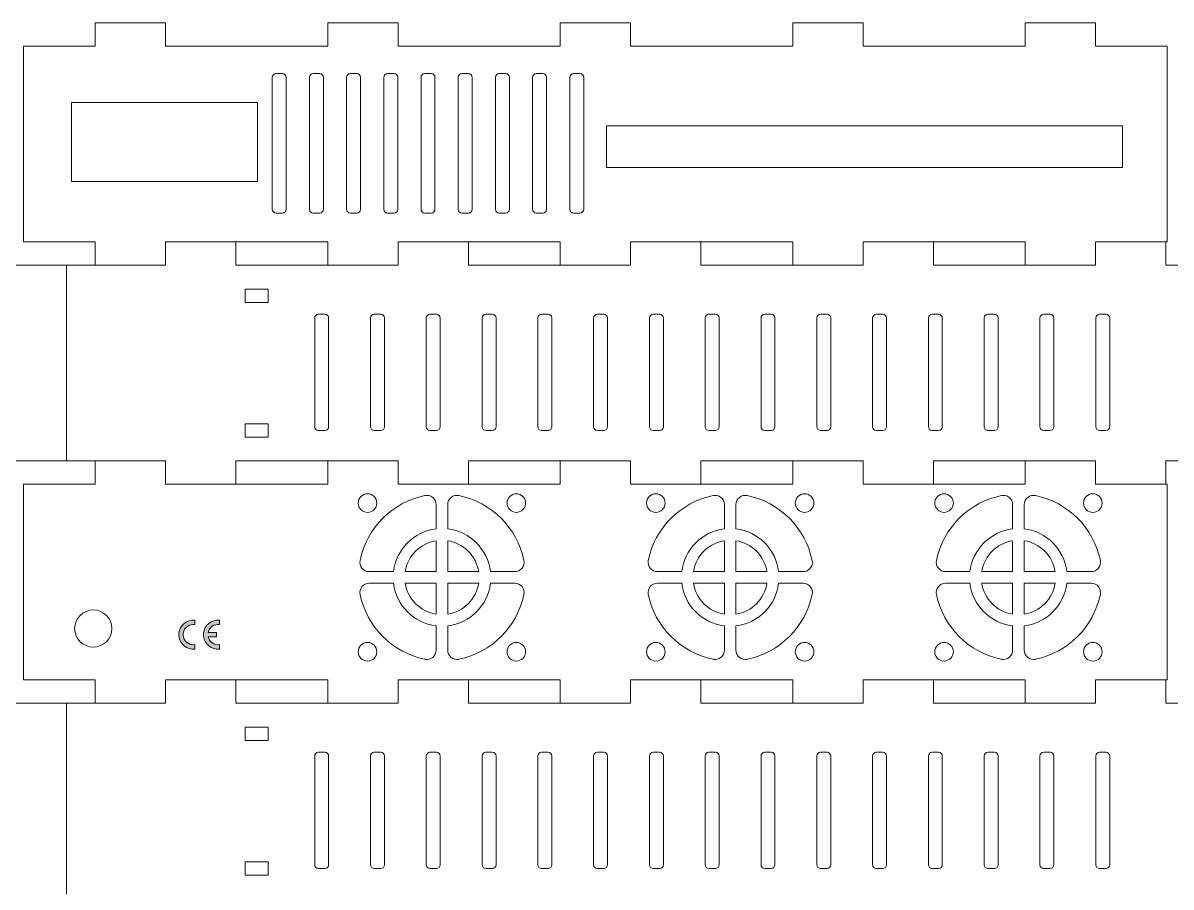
# Model space of a CAD drawing. Header units: millimetres. Extents: x -57 to 711, y 261 to 643.
# Drawn here: x 196 to 443, y 456.7 to 642.6 of the extents above; entities that cross this region are included whole.
import ezdxf

# ---------------------------------------------------------------- set-up
doc = ezdxf.new("R2010")
doc.units = ezdxf.units.MM
doc.layers.add('1', color=1, linetype='Continuous', lineweight=5)
doc.layers.add('2', color=5, linetype='Continuous', lineweight=5)

msp = doc.modelspace()

# ---------------------------------------------------------------- hatches: boundary and pattern name
at = {"lineweight": 0}
h = msp.add_hatch(color=7, dxfattribs=at)
h.dxf.hatch_style = 2
edge = h.paths.add_edge_path()
edge.add_spline(control_points=[(232.98, 514.11), (232.98, 514.11), (232.98, 513.17), (232.98, 513.17), (231.79, 513.34), (230.68, 512.51), (230.5, 511.31), (230.33, 510.11), (231.16, 509), (232.36, 508.83), (232.57, 508.8), (232.78, 508.8), (232.98, 508.83), (232.98, 508.83), (232.98, 507.88), (232.98, 507.88), (231.26, 507.71), (229.73, 508.96), (229.56, 510.68), (229.38, 512.4), (230.64, 513.94), (232.36, 514.11), (232.57, 514.13), (232.78, 514.13), (232.98, 514.11)], knot_values=[0, 0, 0, 0, 1, 1, 1, 2, 2, 2, 3, 3, 3, 4, 4, 4, 5, 5, 5, 6, 6, 6, 7, 7, 7, 8, 8, 8, 8], degree=3, periodic=0)
h = msp.add_hatch(color=7, dxfattribs=at)
h.dxf.hatch_style = 2
edge = h.paths.add_edge_path()
edge.add_spline(control_points=[(235.85, 511.47), (236.1, 512.59), (237.17, 513.33), (238.31, 513.17), (238.31, 513.17), (238.31, 514.11), (238.31, 514.11), (236.59, 514.28), (235.05, 513.03), (234.88, 511.31), (234.71, 509.59), (235.96, 508.05), (237.68, 507.88), (237.89, 507.86), (238.1, 507.86), (238.31, 507.88), (238.31, 507.88), (238.31, 508.83), (238.31, 508.83), (237.17, 508.66), (236.1, 509.41), (235.85, 510.53), (235.85, 510.53), (237.68, 510.53), (237.68, 510.53), (237.68, 510.53), (237.68, 511.47), (237.68, 511.47), (237.68, 511.47), (235.85, 511.47), (235.85, 511.47), (235.85, 511.47), (235.85, 511.47), (235.85, 511.47)], knot_values=[0, 0, 0, 0, 1, 1, 1, 2, 2, 2, 3, 3, 3, 4, 4, 4, 5, 5, 5, 6, 6, 6, 7, 7, 7, 8, 8, 8, 9, 9, 9, 10, 10, 10, 11, 11, 11, 11], degree=3, periodic=0)

# ---------------------------------------------------------------- linework, layer by layer
at = {"layer": '1', "lineweight": 5}
for p, q in [((211.59, 642.62), (211.59, 637.62)), ((226.72, 642.62), (211.59, 642.62)), ((226.72, 637.62), (226.72, 642.62)), ((276.72, 642.62), (261.59, 642.62)), ((261.59, 642.62), (261.59, 637.62)), ((276.72, 637.62), (276.72, 642.62)), ((326.72, 642.62), (311.59, 642.62)), ((311.59, 642.62), (311.59, 637.62)), ((326.72, 637.62), (326.72, 642.62)), ((376.72, 642.62), (361.59, 642.62)), ((361.59, 642.62), (361.59, 637.62)), ((376.72, 637.62), (376.72, 642.62)), ((426.72, 642.62), (411.59, 642.62)), ((411.59, 642.62), (411.59, 637.62)), ((426.72, 637.62), (426.72, 642.62)), ((211.59, 637.62), (196.15, 637.62)), ((196.15, 637.62), (196.15, 595.49)), ((261.59, 637.62), (226.72, 637.62)), ((311.59, 637.62), (276.72, 637.62)), ((361.59, 637.62), (326.72, 637.62)), ((411.59, 637.62), (376.72, 637.62)), ((442.15, 637.62), (426.72, 637.62)), ((442.15, 595.49), (442.15, 637.62)), ((196.15, 595.49), (211.59, 595.49)), ((211.59, 595.49), (211.59, 590.49)), ((226.72, 590.49), (226.72, 595.49)), ((226.72, 595.49), (261.59, 595.49)), ((241.85, 590.49), (241.85, 595.49)), ((261.59, 595.49), (261.59, 590.49)), ((276.72, 590.49), (276.72, 595.49)), ((276.72, 595.49), (311.59, 595.49)), ((291.85, 590.49), (291.85, 595.49)), ((311.59, 595.49), (311.59, 595.49)), ((311.59, 595.49), (311.59, 590.49)), ((326.72, 590.49), (326.72, 595.49)), ((326.72, 595.49), (361.59, 595.49)), ((341.85, 590.49), (341.85, 595.49)), ((361.59, 595.49), (361.59, 590.49)), ((376.72, 595.49), (376.72, 590.49)), ((376.72, 595.49), (411.59, 595.49)), ((391.85, 590.49), (391.85, 595.49)), ((411.59, 595.49), (411.59, 590.49)), ((426.72, 590.49), (426.72, 595.49)), ((426.72, 595.49), (442.15, 595.49)), ((441.85, 590.49), (441.85, 595.49)), ((226.72, 590.49), (188.99, 590.49)), ((205.42, 590.49), (205.42, 548.36)), ((276.72, 590.49), (241.85, 590.49)), ((326.72, 590.49), (291.85, 590.49)), ((376.72, 590.49), (341.85, 590.49)), ((426.72, 590.49), (391.85, 590.49)), ((479.58, 590.49), (441.85, 590.49)), ((188.99, 548.36), (226.72, 548.36)), ((211.59, 548.36), (211.59, 543.36)), ((226.72, 543.36), (226.72, 548.36)), ((241.85, 543.36), (241.85, 548.36)), ((241.85, 548.36), (276.72, 548.36)), ((261.59, 548.36), (261.59, 543.36)), ((276.72, 543.36), (276.72, 548.36)), ((291.85, 543.36), (291.85, 548.36)), ((291.85, 548.36), (326.72, 548.36)), ((311.59, 548.36), (311.59, 543.36)), ((326.72, 543.36), (326.72, 548.36)), ((341.85, 543.36), (341.85, 548.36)), ((341.85, 548.36), (376.72, 548.36)), ((361.59, 548.36), (361.59, 543.36)), ((376.72, 543.36), (376.72, 548.36)), ((391.85, 543.36), (391.85, 548.36)), ((391.85, 548.36), (426.72, 548.36)), ((411.59, 548.36), (411.59, 543.36)), ((426.72, 543.36), (426.72, 548.36)), ((441.85, 543.36), (441.85, 548.36)), ((441.85, 548.36), (479.58, 548.36)), ((211.59, 543.36), (196.15, 543.36)), ((196.15, 543.36), (196.15, 501.23)), ((261.59, 543.36), (226.72, 543.36)), ((311.59, 543.36), (276.72, 543.36)), ((361.59, 543.36), (326.72, 543.36)), ((411.59, 543.36), (376.72, 543.36)), ((442.15, 543.36), (426.72, 543.36)), ((442.15, 501.23), (442.15, 543.36)), ((196.15, 501.23), (211.59, 501.23)), ((211.59, 501.23), (211.59, 496.23)), ((226.72, 496.23), (226.72, 501.23)), ((226.72, 501.23), (261.59, 501.23)), ((241.85, 496.23), (241.85, 501.23)), ((261.59, 501.23), (261.59, 496.23)), ((276.72, 496.23), (276.72, 501.23)), ((276.72, 501.23), (311.59, 501.23)), ((291.85, 496.23), (291.85, 501.23)), ((311.59, 501.23), (311.59, 496.23)), ((326.72, 496.23), (326.72, 501.23)), ((326.72, 501.23), (361.59, 501.23)), ((341.85, 496.23), (341.85, 501.23)), ((361.59, 501.23), (361.59, 496.23)), ((376.72, 501.23), (376.72, 496.23)), ((376.72, 501.23), (411.59, 501.23)), ((391.85, 496.23), (391.85, 501.23)), ((411.59, 501.23), (411.59, 496.23)), ((426.72, 496.23), (426.72, 501.23)), ((426.72, 501.23), (442.15, 501.23)), ((441.85, 496.23), (441.85, 501.23)), ((226.72, 496.23), (188.99, 496.23)), ((205.42, 496.23), (205.42, 454.1)), ((276.72, 496.23), (241.85, 496.23)), ((326.72, 496.23), (291.85, 496.23)), ((376.72, 496.23), (341.85, 496.23)), ((426.72, 496.23), (391.85, 496.23)), ((479.58, 496.23), (441.85, 496.23))]:
    msp.add_line(p, q, dxfattribs=at)
at = {"layer": '1', "color": 1, "lineweight": 5}
for p, q in [((249.65, 630.91), (249.65, 630.91)), ((249.65, 602.51), (249.65, 630.91)), ((250.45, 631.71), (250.45, 631.71)), ((250.45, 631.71), (251.85, 631.71)), ((251.85, 631.71), (251.85, 631.71)), ((252.65, 630.91), (252.65, 602.51)), ((257.65, 630.91), (257.65, 630.91)), ((257.65, 602.51), (257.65, 630.91)), ((258.45, 631.71), (258.45, 631.71)), ((258.45, 631.71), (259.85, 631.71)), ((259.85, 631.71), (259.85, 631.71)), ((260.65, 630.91), (260.65, 630.91)), ((260.65, 630.91), (260.65, 602.51)), ((265.65, 630.91), (265.65, 630.91)), ((265.65, 602.51), (265.65, 630.91)), ((266.45, 631.71), (266.45, 631.71)), ((266.45, 631.71), (267.85, 631.71)), ((268.65, 630.91), (268.65, 630.91)), ((268.65, 630.91), (268.65, 602.51)), ((273.65, 630.91), (273.65, 630.91)), ((273.65, 602.51), (273.65, 630.91)), ((274.45, 631.71), (275.85, 631.71)), ((275.85, 631.71), (275.85, 631.71)), ((276.65, 630.91), (276.65, 630.91)), ((276.65, 630.91), (276.65, 602.51)), ((281.65, 630.91), (281.65, 630.91)), ((281.65, 602.51), (281.65, 630.91)), ((282.45, 631.71), (282.45, 631.71)), ((282.45, 631.71), (283.85, 631.71)), ((283.85, 631.71), (283.85, 631.71)), ((284.65, 630.91), (284.65, 602.51)), ((289.65, 630.91), (289.65, 630.91)), ((289.65, 602.51), (289.65, 630.91)), ((290.45, 631.71), (291.85, 631.71)), ((291.85, 631.71), (291.85, 631.71)), ((292.65, 630.91), (292.65, 630.91)), ((292.65, 630.91), (292.65, 602.51)), ((297.65, 602.51), (297.65, 630.91)), ((298.45, 631.71), (299.85, 631.71)), ((300.65, 630.91), (300.65, 602.51)), ((305.65, 602.51), (305.65, 630.91)), ((306.45, 631.71), (306.45, 631.71)), ((306.45, 631.71), (307.85, 631.71)), ((308.65, 630.91), (308.65, 602.51)), ((313.65, 602.51), (313.65, 630.91)), ((314.45, 631.71), (314.45, 631.71)), ((314.45, 631.71), (315.85, 631.71)), ((316.65, 630.91), (316.65, 630.91)), ((316.65, 630.91), (316.65, 602.51)), ((206.45, 608.49), (206.45, 625.49)), ((206.45, 625.49), (246.45, 625.49)), ((246.45, 625.49), (246.45, 608.49)), ((321.55, 611.49), (321.55, 620.49)), ((321.55, 620.49), (432.55, 620.49)), ((432.55, 620.49), (432.55, 611.49)), ((432.55, 611.49), (321.55, 611.49)), ((246.45, 608.49), (206.45, 608.49)), ((251.85, 601.71), (250.45, 601.71)), ((252.65, 602.51), (252.65, 602.51)), ((259.85, 601.71), (258.45, 601.71)), ((258.45, 601.71), (258.45, 601.71)), ((260.65, 602.51), (260.65, 602.51)), ((267.85, 601.71), (266.45, 601.71)), ((266.45, 601.71), (266.45, 601.71)), ((267.85, 601.71), (267.85, 601.71)), ((268.65, 602.51), (268.65, 602.51)), ((275.85, 601.71), (274.45, 601.71)), ((275.85, 601.71), (275.85, 601.71)), ((283.85, 601.71), (282.45, 601.71)), ((282.45, 601.71), (282.45, 601.71)), ((291.85, 601.71), (290.45, 601.71)), ((290.45, 601.71), (290.45, 601.71)), ((291.85, 601.71), (291.85, 601.71)), ((292.65, 602.51), (292.65, 602.51)), ((299.85, 601.71), (298.45, 601.71)), ((298.45, 601.71), (298.45, 601.71)), ((307.85, 601.71), (306.45, 601.71)), ((306.45, 601.71), (306.45, 601.71)), ((315.85, 601.71), (314.45, 601.71)), ((243.8, 585.36), (248.77, 585.36)), ((243.8, 582.49), (243.8, 585.36)), ((248.77, 585.36), (248.77, 582.49)), ((248.77, 582.49), (243.8, 582.49)), ((258.78, 555.73), (258.78, 579.13)), ((258.78, 579.13), (258.78, 579.13)), ((259.58, 579.93), (260.98, 579.93)), ((261.78, 579.13), (261.78, 579.13)), ((261.78, 579.13), (261.78, 555.73)), ((270.78, 555.73), (270.78, 579.13)), ((271.58, 579.93), (271.58, 579.93)), ((271.58, 579.93), (272.98, 579.93)), ((273.78, 579.13), (273.78, 579.13)), ((273.78, 579.13), (273.78, 555.73)), ((282.78, 555.73), (282.78, 579.13)), ((283.58, 579.93), (284.98, 579.93)), ((285.78, 579.13), (285.78, 555.73)), ((294.78, 555.73), (294.78, 579.13)), ((294.78, 579.13), (294.78, 579.13)), ((295.58, 579.93), (295.58, 579.93)), ((295.58, 579.93), (296.98, 579.93)), ((296.98, 579.93), (296.98, 579.93)), ((297.78, 579.13), (297.78, 555.73)), ((306.78, 555.73), (306.78, 579.13)), ((307.58, 579.93), (308.98, 579.93)), ((309.78, 579.13), (309.78, 579.13)), ((309.78, 579.13), (309.78, 555.73)), ((318.78, 555.73), (318.78, 579.13)), ((318.78, 579.13), (318.78, 579.13)), ((319.58, 579.93), (320.98, 579.93)), ((321.78, 579.13), (321.78, 579.13)), ((321.78, 579.13), (321.78, 555.73)), ((330.78, 555.73), (330.78, 579.13)), ((331.58, 579.93), (332.98, 579.93)), ((333.78, 579.13), (333.78, 555.73)), ((342.78, 555.73), (342.78, 579.13)), ((343.58, 579.93), (344.98, 579.93)), ((345.78, 579.13), (345.78, 555.73)), ((354.78, 555.73), (354.78, 579.13)), ((354.78, 579.13), (354.78, 579.13)), ((355.58, 579.93), (356.98, 579.93)), ((357.78, 579.13), (357.78, 579.13)), ((357.78, 579.13), (357.78, 555.73)), ((366.78, 555.73), (366.78, 579.13)), ((367.58, 579.93), (368.98, 579.93)), ((368.98, 579.93), (368.98, 579.93)), ((369.78, 579.13), (369.78, 579.13)), ((369.78, 579.13), (369.78, 555.73)), ((378.78, 555.73), (378.78, 579.13)), ((378.78, 579.13), (378.78, 579.13)), ((379.58, 579.93), (380.98, 579.93)), ((381.78, 579.13), (381.78, 579.13)), ((381.78, 579.13), (381.78, 555.73)), ((390.78, 555.73), (390.78, 579.13)), ((390.78, 579.13), (390.78, 579.13)), ((391.58, 579.93), (391.58, 579.93)), ((391.58, 579.93), (392.98, 579.93)), ((392.98, 579.93), (392.98, 579.93)), ((393.78, 579.13), (393.78, 555.73)), ((402.78, 555.73), (402.78, 579.13)), ((403.58, 579.93), (403.58, 579.93)), ((403.58, 579.93), (404.98, 579.93)), ((404.98, 579.93), (404.98, 579.93)), ((405.78, 579.13), (405.78, 555.73)), ((414.78, 555.73), (414.78, 579.13)), ((414.78, 579.13), (414.78, 579.13)), ((415.58, 579.93), (416.98, 579.93)), ((417.78, 579.13), (417.78, 579.13)), ((417.78, 579.13), (417.78, 555.73)), ((426.78, 555.73), (426.78, 579.13)), ((427.58, 579.93), (427.58, 579.93)), ((427.58, 579.93), (428.98, 579.93)), ((428.98, 579.93), (428.98, 579.93)), ((429.78, 579.13), (429.78, 579.13)), ((429.78, 579.13), (429.78, 555.73)), ((243.8, 556.36), (248.77, 556.36)), ((243.8, 553.49), (243.8, 556.36)), ((248.77, 556.36), (248.77, 553.49)), ((258.78, 555.73), (258.78, 555.73)), ((294.78, 555.73), (294.78, 555.73)), ((354.78, 555.73), (354.78, 555.73)), ((378.78, 555.73), (378.78, 555.73)), ((414.78, 555.73), (414.78, 555.73)), ((248.77, 553.49), (243.8, 553.49)), ((260.98, 554.93), (259.58, 554.93)), ((259.58, 554.93), (259.58, 554.93)), ((260.98, 554.93), (260.98, 554.93)), ((272.98, 554.93), (271.58, 554.93)), ((284.98, 554.93), (283.58, 554.93)), ((284.98, 554.93), (284.98, 554.93)), ((296.98, 554.93), (295.58, 554.93)), ((295.58, 554.93), (295.58, 554.93)), ((296.98, 554.93), (296.98, 554.93)), ((308.98, 554.93), (307.58, 554.93)), ((307.58, 554.93), (307.58, 554.93)), ((320.98, 554.93), (319.58, 554.93)), ((319.58, 554.93), (319.58, 554.93)), ((332.98, 554.93), (331.58, 554.93)), ((331.58, 554.93), (331.58, 554.93)), ((332.98, 554.93), (332.98, 554.93)), ((344.98, 554.93), (343.58, 554.93)), ((356.98, 554.93), (355.58, 554.93)), ((368.98, 554.93), (367.58, 554.93)), ((367.58, 554.93), (367.58, 554.93)), ((368.98, 554.93), (368.98, 554.93)), ((380.98, 554.93), (379.58, 554.93)), ((392.98, 554.93), (391.58, 554.93)), ((404.98, 554.93), (403.58, 554.93)), ((404.98, 554.93), (404.98, 554.93)), ((416.98, 554.93), (415.58, 554.93)), ((415.58, 554.93), (415.58, 554.93)), ((416.98, 554.93), (416.98, 554.93)), ((428.98, 554.93), (427.58, 554.93)), ((427.58, 554.93), (427.58, 554.93)), ((282.5, 540.92), (282.5, 540.92)), ((289.81, 540.92), (289.81, 540.92)), ((351.81, 540.92), (351.81, 540.92)), ((406.5, 540.92), (406.5, 540.92)), ((413.81, 540.92), (413.81, 540.92)), ((284.9, 538.96), (284.9, 538.96)), ((284.9, 538.96), (284.9, 533.72)), ((287.4, 533.72), (287.4, 538.96)), ((346.9, 538.96), (346.9, 538.96)), ((346.9, 538.96), (346.9, 533.72)), ((349.4, 533.72), (349.4, 538.96)), ((408.9, 538.96), (408.9, 538.96)), ((408.9, 538.96), (408.9, 533.72)), ((411.4, 533.72), (411.4, 538.96)), ((284.9, 533.72), (284.9, 533.72)), ((287.4, 533.72), (287.4, 533.72)), ((349.4, 533.72), (349.4, 533.72)), ((408.9, 533.72), (408.9, 533.72)), ((411.4, 533.72), (411.4, 533.72)), ((284.9, 524.55), (284.9, 531.2)), ((287.4, 531.2), (287.4, 524.55)), ((346.9, 524.55), (346.9, 531.2)), ((346.9, 531.2), (346.9, 531.2)), ((349.4, 531.2), (349.4, 524.55)), ((349.4, 531.2), (349.4, 531.2)), ((408.9, 524.55), (408.9, 531.2)), ((408.9, 531.2), (408.9, 531.2)), ((411.4, 531.2), (411.4, 524.55)), ((411.4, 531.2), (411.4, 531.2)), ((268.53, 526.95), (268.53, 526.95)), ((303.78, 526.95), (303.78, 526.95)), ((330.53, 526.95), (330.53, 526.95)), ((365.78, 526.95), (365.78, 526.95)), ((392.53, 526.95), (392.53, 526.95)), ((275.73, 524.55), (270.49, 524.55)), ((278.25, 524.55), (284.9, 524.55)), ((278.25, 524.55), (278.25, 524.55)), ((287.4, 524.55), (294.05, 524.55)), ((294.05, 524.55), (294.05, 524.55)), ((301.82, 524.55), (296.58, 524.55)), ((296.58, 524.55), (296.58, 524.55)), ((337.73, 524.55), (332.49, 524.55)), ((337.73, 524.55), (337.73, 524.55)), ((340.25, 524.55), (346.9, 524.55)), ((349.4, 524.55), (356.05, 524.55)), ((356.05, 524.55), (356.05, 524.55)), ((363.82, 524.55), (358.58, 524.55)), ((358.58, 524.55), (358.58, 524.55)), ((399.73, 524.55), (394.49, 524.55)), ((399.73, 524.55), (399.73, 524.55)), ((402.25, 524.55), (408.9, 524.55)), ((402.25, 524.55), (402.25, 524.55)), ((411.4, 524.55), (418.05, 524.55)), ((418.05, 524.55), (418.05, 524.55)), ((425.82, 524.55), (420.58, 524.55)), ((420.58, 524.55), (420.58, 524.55)), ((425.82, 524.55), (425.82, 524.55)), ((270.49, 522.05), (275.73, 522.05)), ((275.73, 522.05), (275.73, 522.05)), ((284.9, 522.05), (278.25, 522.05)), ((278.25, 522.05), (278.25, 522.05)), ((284.9, 515.4), (284.9, 522.05)), ((294.05, 522.05), (287.4, 522.05)), ((287.4, 522.05), (287.4, 515.4)), ((296.58, 522.05), (296.58, 522.05)), ((296.58, 522.05), (301.82, 522.05)), ((301.82, 522.05), (301.82, 522.05)), ((332.49, 522.05), (337.73, 522.05)), ((337.73, 522.05), (337.73, 522.05)), ((346.9, 522.05), (340.25, 522.05)), ((340.25, 522.05), (340.25, 522.05)), ((346.9, 515.4), (346.9, 522.05)), ((356.05, 522.05), (349.4, 522.05)), ((349.4, 522.05), (349.4, 515.4)), ((358.58, 522.05), (363.82, 522.05)), ((394.49, 522.05), (399.73, 522.05)), ((399.73, 522.05), (399.73, 522.05)), ((408.9, 522.05), (402.25, 522.05)), ((402.25, 522.05), (402.25, 522.05)), ((408.9, 515.4), (408.9, 522.05)), ((418.05, 522.05), (411.4, 522.05)), ((411.4, 522.05), (411.4, 515.4)), ((418.05, 522.05), (418.05, 522.05)), ((420.58, 522.05), (420.58, 522.05)), ((420.58, 522.05), (425.82, 522.05)), ((268.53, 519.64), (268.53, 519.64)), ((303.78, 519.64), (303.78, 519.64)), ((330.53, 519.64), (330.53, 519.64)), ((365.78, 519.64), (365.78, 519.64)), ((392.53, 519.64), (392.53, 519.64)), ((427.78, 519.64), (427.78, 519.64)), ((284.9, 515.4), (284.9, 515.4)), ((287.4, 515.4), (287.4, 515.4)), ((346.9, 515.4), (346.9, 515.4)), ((411.4, 515.4), (411.4, 515.4)), ((284.9, 512.87), (284.9, 507.63)), ((287.4, 507.63), (287.4, 512.87)), ((346.9, 512.87), (346.9, 507.63)), ((349.4, 507.63), (349.4, 512.87)), ((349.4, 512.87), (349.4, 512.87)), ((408.9, 512.87), (408.9, 512.87)), ((408.9, 512.87), (408.9, 507.63)), ((411.4, 507.63), (411.4, 512.87)), ((411.4, 512.87), (411.4, 512.87)), ((284.9, 507.63), (284.9, 507.63)), ((346.9, 507.63), (346.9, 507.63)), ((408.9, 507.63), (408.9, 507.63)), ((282.5, 505.67), (282.5, 505.67)), ((344.5, 505.67), (344.5, 505.67)), ((351.81, 505.67), (351.81, 505.67)), ((413.81, 505.67), (413.81, 505.67)), ((243.8, 491.1), (248.77, 491.1)), ((243.8, 488.23), (243.8, 491.1)), ((248.77, 491.1), (248.77, 488.23)), ((248.77, 488.23), (243.8, 488.23)), ((258.78, 461.47), (258.78, 484.87)), ((258.78, 484.87), (258.78, 484.87)), ((259.58, 485.67), (259.58, 485.67)), ((259.58, 485.67), (260.98, 485.67)), ((260.98, 485.67), (260.98, 485.67)), ((261.78, 484.87), (261.78, 484.87)), ((261.78, 484.87), (261.78, 461.47)), ((270.78, 461.47), (270.78, 484.87)), ((271.58, 485.67), (271.58, 485.67)), ((271.58, 485.67), (272.98, 485.67)), ((272.98, 485.67), (272.98, 485.67)), ((273.78, 484.87), (273.78, 484.87)), ((273.78, 484.87), (273.78, 461.47)), ((282.78, 461.47), (282.78, 484.87)), ((283.58, 485.67), (284.98, 485.67)), ((285.78, 484.87), (285.78, 461.47)), ((294.78, 461.47), (294.78, 484.87)), ((294.78, 484.87), (294.78, 484.87)), ((295.58, 485.67), (295.58, 485.67)), ((295.58, 485.67), (296.98, 485.67)), ((296.98, 485.67), (296.98, 485.67)), ((297.78, 484.87), (297.78, 484.87)), ((297.78, 484.87), (297.78, 461.47)), ((306.78, 461.47), (306.78, 484.87)), ((307.58, 485.67), (308.98, 485.67)), ((308.98, 485.67), (308.98, 485.67)), ((309.78, 484.87), (309.78, 484.87)), ((309.78, 484.87), (309.78, 461.47)), ((318.78, 461.47), (318.78, 484.87)), ((318.78, 484.87), (318.78, 484.87)), ((319.58, 485.67), (319.58, 485.67)), ((319.58, 485.67), (320.98, 485.67)), ((321.78, 484.87), (321.78, 461.47)), ((330.78, 461.47), (330.78, 484.87)), ((331.58, 485.67), (332.98, 485.67)), ((333.78, 484.87), (333.78, 461.47)), ((342.78, 461.47), (342.78, 484.87)), ((343.58, 485.67), (343.58, 485.67)), ((343.58, 485.67), (344.98, 485.67)), ((344.98, 485.67), (344.98, 485.67)), ((345.78, 484.87), (345.78, 461.47)), ((354.78, 461.47), (354.78, 484.87)), ((354.78, 484.87), (354.78, 484.87)), ((355.58, 485.67), (355.58, 485.67)), ((355.58, 485.67), (356.98, 485.67)), ((357.78, 484.87), (357.78, 484.87)), ((357.78, 484.87), (357.78, 461.47)), ((366.78, 461.47), (366.78, 484.87)), ((367.58, 485.67), (368.98, 485.67)), ((369.78, 484.87), (369.78, 484.87)), ((369.78, 484.87), (369.78, 461.47)), ((378.78, 461.47), (378.78, 484.87)), ((378.78, 484.87), (378.78, 484.87)), ((379.58, 485.67), (380.98, 485.67)), ((381.78, 484.87), (381.78, 484.87)), ((381.78, 484.87), (381.78, 461.47)), ((390.78, 461.47), (390.78, 484.87)), ((390.78, 484.87), (390.78, 484.87)), ((391.58, 485.67), (391.58, 485.67)), ((391.58, 485.67), (392.98, 485.67)), ((392.98, 485.67), (392.98, 485.67)), ((393.78, 484.87), (393.78, 461.47)), ((402.78, 461.47), (402.78, 484.87)), ((403.58, 485.67), (404.98, 485.67)), ((405.78, 484.87), (405.78, 461.47)), ((414.78, 461.47), (414.78, 484.87)), ((414.78, 484.87), (414.78, 484.87)), ((415.58, 485.67), (415.58, 485.67)), ((415.58, 485.67), (416.98, 485.67)), ((416.98, 485.67), (416.98, 485.67)), ((417.78, 484.87), (417.78, 484.87)), ((417.78, 484.87), (417.78, 461.47)), ((426.78, 461.47), (426.78, 484.87)), ((427.58, 485.67), (427.58, 485.67)), ((427.58, 485.67), (428.98, 485.67)), ((428.98, 485.67), (428.98, 485.67)), ((429.78, 484.87), (429.78, 484.87)), ((429.78, 484.87), (429.78, 461.47)), ((243.8, 462.1), (248.77, 462.1)), ((243.8, 459.23), (243.8, 462.1)), ((248.77, 462.1), (248.77, 459.23)), ((258.78, 461.47), (258.78, 461.47)), ((260.98, 460.67), (259.58, 460.67)), ((272.98, 460.67), (271.58, 460.67)), ((284.98, 460.67), (283.58, 460.67)), ((284.98, 460.67), (284.98, 460.67)), ((294.78, 461.47), (294.78, 461.47)), ((296.98, 460.67), (295.58, 460.67)), ((295.58, 460.67), (295.58, 460.67)), ((296.98, 460.67), (296.98, 460.67)), ((308.98, 460.67), (307.58, 460.67)), ((307.58, 460.67), (307.58, 460.67)), ((320.98, 460.67), (319.58, 460.67)), ((319.58, 460.67), (319.58, 460.67)), ((332.98, 460.67), (331.58, 460.67)), ((331.58, 460.67), (331.58, 460.67)), ((332.98, 460.67), (332.98, 460.67)), ((344.98, 460.67), (343.58, 460.67)), ((343.58, 460.67), (343.58, 460.67)), ((344.98, 460.67), (344.98, 460.67)), ((354.78, 461.47), (354.78, 461.47)), ((356.98, 460.67), (355.58, 460.67)), ((356.98, 460.67), (356.98, 460.67)), ((368.98, 460.67), (367.58, 460.67)), ((378.78, 461.47), (378.78, 461.47)), ((380.98, 460.67), (379.58, 460.67)), ((379.58, 460.67), (379.58, 460.67)), ((380.98, 460.67), (380.98, 460.67)), ((392.98, 460.67), (391.58, 460.67)), ((391.58, 460.67), (391.58, 460.67)), ((392.98, 460.67), (392.98, 460.67)), ((404.98, 460.67), (403.58, 460.67)), ((404.98, 460.67), (404.98, 460.67)), ((414.78, 461.47), (414.78, 461.47)), ((416.98, 460.67), (415.58, 460.67)), ((415.58, 460.67), (415.58, 460.67)), ((416.98, 460.67), (416.98, 460.67)), ((428.98, 460.67), (427.58, 460.67)), ((427.58, 460.67), (427.58, 460.67)), ((248.77, 459.23), (243.8, 459.23))]:
    msp.add_line(p, q, dxfattribs=at)
at = {"layer": '1'}
for centre in [(270.15, 539.3), (302.15, 539.3), (332.15, 539.3), (364.15, 539.3), (394.15, 539.3), (426.15, 539.3), (270.15, 507.3), (302.15, 507.3), (332.15, 507.3), (364.15, 507.3), (394.15, 507.3), (426.15, 507.3)]:
    msp.add_circle(centre, 2, dxfattribs=at)
at = {"layer": '1', "color": 1, "lineweight": 5}
msp.add_circle((211.15, 512.3), 4, dxfattribs=at)
for centre, radius, start, end in [((250.45, 630.91), 0.8, 90, 180), ((251.85, 630.91), 0.8, 0, 90), ((258.45, 630.91), 0.8, 90, 180), ((259.85, 630.91), 0.8, 0, 90), ((266.45, 630.91), 0.8, 90, 180), ((267.85, 630.91), 0.8, 0, 90), ((274.45, 630.91), 0.8, 90, 180), ((275.85, 630.91), 0.8, 0, 90), ((282.45, 630.91), 0.8, 90, 180), ((283.85, 630.91), 0.8, 0, 90), ((290.45, 630.91), 0.8, 90, 180), ((291.85, 630.91), 0.8, 0, 90), ((298.45, 630.91), 0.8, 90, 180), ((299.85, 630.91), 0.8, 0, 90), ((306.45, 630.91), 0.8, 90, 180), ((307.85, 630.91), 0.8, 0, 90), ((314.45, 630.91), 0.8, 90, 180), ((315.85, 630.91), 0.8, 0, 90), ((250.45, 602.51), 0.8, 180, 270), ((251.85, 602.51), 0.8, 270, 0), ((258.45, 602.51), 0.8, 180, 270), ((259.85, 602.51), 0.8, 270, 0), ((266.45, 602.51), 0.8, 180, 270), ((267.85, 602.51), 0.8, 270, 0), ((274.45, 602.51), 0.8, 180, 270), ((275.85, 602.51), 0.8, 270, 0), ((282.45, 602.51), 0.8, 180, 270), ((283.85, 602.51), 0.8, 270, 0), ((290.45, 602.51), 0.8, 180, 270), ((291.85, 602.51), 0.8, 270, 0), ((298.45, 602.51), 0.8, 180, 270), ((299.85, 602.51), 0.8, 270, 0), ((306.45, 602.51), 0.8, 180, 270), ((307.85, 602.51), 0.8, 270, 0), ((314.45, 602.51), 0.8, 180, 270), ((315.85, 602.51), 0.8, 270, 0), ((259.58, 579.13), 0.8, 90, 180), ((260.98, 579.13), 0.8, 0, 90), ((271.58, 579.13), 0.8, 90, 180), ((272.98, 579.13), 0.8, 0, 90), ((283.58, 579.13), 0.8, 90, 180), ((284.98, 579.13), 0.8, 0, 90), ((295.58, 579.13), 0.8, 90, 180), ((296.98, 579.13), 0.8, 360, 90), ((307.58, 579.13), 0.8, 90, 180), ((308.98, 579.13), 0.8, 360, 90), ((319.58, 579.13), 0.8, 90, 180), ((320.98, 579.13), 0.8, 360, 90), ((331.58, 579.13), 0.8, 90, 180), ((332.98, 579.13), 0.8, 360, 90), ((343.58, 579.13), 0.8, 90, 180), ((344.98, 579.13), 0.8, 360, 90), ((355.58, 579.13), 0.8, 90, 180), ((356.98, 579.13), 0.8, 360, 90), ((367.58, 579.13), 0.8, 90, 180), ((368.98, 579.13), 0.8, 360, 90), ((379.58, 579.13), 0.8, 90, 180), ((380.98, 579.13), 0.8, 0, 90), ((391.58, 579.13), 0.8, 90, 180), ((392.98, 579.13), 0.8, 0, 90), ((403.58, 579.13), 0.8, 90, 180), ((404.98, 579.13), 0.8, 0, 90), ((415.58, 579.13), 0.8, 90, 180), ((416.98, 579.13), 0.8, 0, 90), ((427.58, 579.13), 0.8, 90, 180), ((428.98, 579.13), 0.8, 0, 90), ((259.58, 555.73), 0.8, 180, 270), ((260.98, 555.73), 0.8, 270, 0), ((271.58, 555.73), 0.8, 180, 270), ((272.98, 555.73), 0.8, 270, 360), ((283.58, 555.73), 0.8, 180, 270), ((284.98, 555.73), 0.8, 270, 0), ((295.58, 555.73), 0.8, 180, 270), ((296.98, 555.73), 0.8, 270, 0), ((307.58, 555.73), 0.8, 180, 270), ((308.98, 555.73), 0.8, 270, 0), ((319.58, 555.73), 0.8, 180, 270), ((320.98, 555.73), 0.8, 270, 0), ((331.58, 555.73), 0.8, 180, 270), ((332.98, 555.73), 0.8, 270, 0), ((343.58, 555.73), 0.8, 180, 270), ((344.98, 555.73), 0.8, 270, 0), ((355.58, 555.73), 0.8, 180, 270), ((356.98, 555.73), 0.8, 270, 0), ((367.58, 555.73), 0.8, 180, 270), ((368.98, 555.73), 0.8, 270, 0), ((379.58, 555.73), 0.8, 180, 270), ((380.98, 555.73), 0.8, 270, 0), ((391.58, 555.73), 0.8, 180, 270), ((392.98, 555.73), 0.8, 270, 0), ((403.58, 555.73), 0.8, 180, 270), ((404.98, 555.73), 0.8, 270, 0), ((415.58, 555.73), 0.8, 180, 270), ((416.98, 555.73), 0.8, 270, 0), ((427.58, 555.73), 0.8, 180, 270), ((428.98, 555.73), 0.8, 270, 0), ((286.15, 523.3), 18, 101.7198, 168.2802), ((282.9, 538.96), 2, 0, 101.7198), ((289.4, 538.96), 2, 78.2802, 180), ((286.15, 523.3), 18, 11.7198, 78.2802), ((348.15, 523.3), 18, 101.7198, 168.2802), ((344.9, 538.96), 2, 0, 101.7198), ((351.4, 538.96), 2, 78.2802, 180), ((348.15, 523.3), 18, 11.7198, 78.2802), ((410.15, 523.3), 18, 101.7198, 168.2802), ((406.9, 538.96), 2, 360, 101.7198), ((413.4, 538.96), 2, 78.2802, 180), ((410.15, 523.3), 18, 11.7198, 78.2802), ((286.15, 523.3), 10.5, 96.8371, 173.1629), ((286.15, 523.3), 10.5, 6.8371, 83.1629), ((348.15, 523.3), 10.5, 96.8371, 173.1629), ((348.15, 523.3), 10.5, 6.8371, 83.1629), ((410.15, 523.3), 10.5, 96.8371, 173.1629), ((410.15, 523.3), 10.5, 6.8371, 83.1629), ((286.15, 523.3), 8, 98.9893, 171.0107), ((286.15, 523.3), 8, 8.9893, 81.0107), ((348.15, 523.3), 8, 98.9893, 171.0107), ((348.15, 523.3), 8, 8.9893, 81.0107), ((410.15, 523.3), 8, 98.9893, 171.0107), ((410.15, 523.3), 8, 8.9893, 81.0107), ((270.49, 526.55), 2, 168.2802, 270), ((301.82, 526.55), 2, 270, 11.7198), ((332.49, 526.55), 2, 168.2802, 270), ((363.82, 526.55), 2, 270, 11.7198), ((394.49, 526.55), 2, 168.2802, 270), ((425.82, 526.55), 2, 270, 11.7198), ((270.49, 520.05), 2, 90, 191.7198), ((286.15, 523.3), 10.5, 186.8371, 263.1629), ((286.15, 523.3), 8, 188.9893, 261.0107), ((286.15, 523.3), 10.5, 276.8371, 353.1629), ((286.15, 523.3), 8, 278.9893, 351.0107), ((301.82, 520.05), 2, 348.2802, 90), ((332.49, 520.05), 2, 90, 191.7198), ((348.15, 523.3), 10.5, 186.8371, 263.1629), ((348.15, 523.3), 8, 188.9893, 261.0107), ((348.15, 523.3), 8, 278.9893, 351.0107), ((348.15, 523.3), 10.5, 276.8371, 353.1629), ((363.82, 520.05), 2, 348.2802, 90), ((394.49, 520.05), 2, 90, 191.7198), ((410.15, 523.3), 10.5, 186.8371, 263.1629), ((410.15, 523.3), 8, 188.9893, 261.0107), ((410.15, 523.3), 8, 278.9893, 351.0107), ((410.15, 523.3), 10.5, 276.8371, 353.1629), ((425.82, 520.05), 2, 348.2802, 90), ((286.15, 523.3), 18, 191.7198, 258.2802), ((286.15, 523.3), 18, 281.7198, 348.2802), ((348.15, 523.3), 18, 191.7198, 258.2802), ((348.15, 523.3), 18, 281.7198, 348.2802), ((410.15, 523.3), 18, 191.7198, 258.2802), ((410.15, 523.3), 18, 281.7198, 348.2802), ((282.9, 507.63), 2, 258.2802, 0), ((289.4, 507.63), 2, 180, 281.7198), ((344.9, 507.63), 2, 258.2802, 0), ((351.4, 507.63), 2, 180, 281.7198), ((406.9, 507.63), 2, 258.2802, 0), ((413.4, 507.63), 2, 180, 281.7198), ((259.58, 484.87), 0.8, 90, 180), ((260.98, 484.87), 0.8, 0, 90), ((271.58, 484.87), 0.8, 90, 180), ((272.98, 484.87), 0.8, 0, 90), ((283.58, 484.87), 0.8, 90, 180), ((284.98, 484.87), 0.8, 0, 90), ((295.58, 484.87), 0.8, 90, 180), ((296.98, 484.87), 0.8, 0, 90), ((307.58, 484.87), 0.8, 90, 180), ((308.98, 484.87), 0.8, 0, 90), ((319.58, 484.87), 0.8, 90, 180), ((320.98, 484.87), 0.8, 0, 90), ((331.58, 484.87), 0.8, 90, 180), ((332.98, 484.87), 0.8, 0, 90), ((343.58, 484.87), 0.8, 90, 180), ((344.98, 484.87), 0.8, 0, 90), ((355.58, 484.87), 0.8, 90, 180), ((356.98, 484.87), 0.8, 0, 90), ((367.58, 484.87), 0.8, 90, 180), ((368.98, 484.87), 0.8, 0, 90), ((379.58, 484.87), 0.8, 90, 180), ((380.98, 484.87), 0.8, 0, 90), ((391.58, 484.87), 0.8, 90, 180), ((392.98, 484.87), 0.8, 0, 90), ((403.58, 484.87), 0.8, 90, 180), ((404.98, 484.87), 0.8, 0, 90), ((415.58, 484.87), 0.8, 90, 180), ((416.98, 484.87), 0.8, 0, 90), ((427.58, 484.87), 0.8, 90, 180), ((428.98, 484.87), 0.8, 0, 90), ((259.58, 461.47), 0.8, 180, 270), ((260.98, 461.47), 0.8, 270, 0), ((271.58, 461.47), 0.8, 180, 270), ((272.98, 461.47), 0.8, 270, 0), ((283.58, 461.47), 0.8, 180, 270), ((284.98, 461.47), 0.8, 270, 0), ((295.58, 461.47), 0.8, 180, 270), ((296.98, 461.47), 0.8, 270, 0), ((307.58, 461.47), 0.8, 180, 270), ((308.98, 461.47), 0.8, 270, 0), ((319.58, 461.47), 0.8, 180, 270), ((320.98, 461.47), 0.8, 270, 0), ((331.58, 461.47), 0.8, 180, 270), ((332.98, 461.47), 0.8, 270, 0), ((343.58, 461.47), 0.8, 180, 270), ((344.98, 461.47), 0.8, 270, 0), ((355.58, 461.47), 0.8, 180, 270), ((356.98, 461.47), 0.8, 270, 0), ((367.58, 461.47), 0.8, 180, 270), ((368.98, 461.47), 0.8, 270, 0), ((379.58, 461.47), 0.8, 180, 270), ((380.98, 461.47), 0.8, 270, 0), ((391.58, 461.47), 0.8, 180, 270), ((392.98, 461.47), 0.8, 270, 0), ((403.58, 461.47), 0.8, 180, 270), ((404.98, 461.47), 0.8, 270, 0), ((415.58, 461.47), 0.8, 180, 270), ((416.98, 461.47), 0.8, 270, 0), ((427.58, 461.47), 0.8, 180, 270), ((428.98, 461.47), 0.8, 270, 0)]:
    msp.add_arc(centre, radius, start, end, dxfattribs=at)
at = {"layer": '2', "color": 5, "lineweight": 5}
for points in [[(229.56, 510.68), (229.38, 512.4), (230.64, 513.94), (232.36, 514.11)], [(232.36, 514.11), (232.57, 514.13), (232.78, 514.13), (232.98, 514.11)], [(232.98, 514.11), (232.98, 514.11), (232.98, 513.17), (232.98, 513.17)], [(238.31, 514.11), (236.59, 514.28), (235.05, 513.03), (234.88, 511.31)], [(238.31, 513.17), (238.31, 513.17), (238.31, 514.11), (238.31, 514.11)], [(230.5, 511.31), (230.33, 510.11), (231.16, 509), (232.36, 508.83)], [(232.98, 513.17), (231.79, 513.34), (230.68, 512.51), (230.5, 511.31)], [(234.88, 511.31), (234.71, 509.59), (235.96, 508.05), (237.68, 507.88)], [(235.85, 511.47), (236.1, 512.59), (237.17, 513.33), (238.31, 513.17)], [(237.68, 511.47), (237.68, 511.47), (235.85, 511.47), (235.85, 511.47)], [(237.68, 510.53), (237.68, 510.53), (237.68, 511.47), (237.68, 511.47)], [(232.98, 507.88), (231.26, 507.71), (229.73, 508.96), (229.56, 510.68)], [(232.36, 508.83), (232.57, 508.8), (232.78, 508.8), (232.98, 508.83)], [(232.98, 508.83), (232.98, 508.83), (232.98, 507.88), (232.98, 507.88)], [(238.31, 508.83), (237.17, 508.66), (236.1, 509.41), (235.85, 510.53)], [(235.85, 510.53), (235.85, 510.53), (237.68, 510.53), (237.68, 510.53)], [(238.31, 507.88), (238.31, 507.88), (238.31, 508.83), (238.31, 508.83)], [(237.68, 507.88), (237.89, 507.86), (238.1, 507.86), (238.31, 507.88)]]:
    msp.add_open_spline(points, degree=3, dxfattribs=at)

doc.saveas('drawing.dxf')
